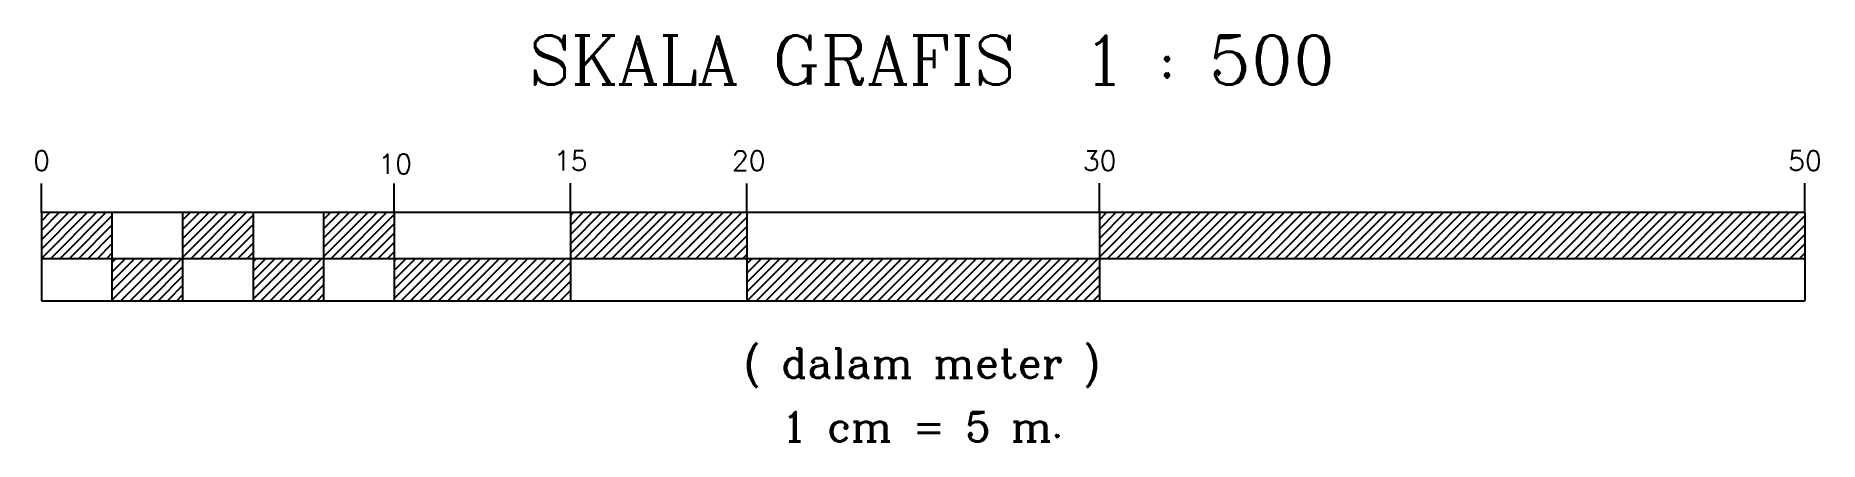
# Model space of a CAD drawing. Header units: metres. Extents: x 512074.4 to 512125, y 196454.9 to 196466.5.
import ezdxf
from ezdxf.enums import TextEntityAlignment as Align

# ---------------------------------------------------------------- set-up
doc = ezdxf.new("R2010")
doc.units = ezdxf.units.M
doc.header["$MEASUREMENT"] = 0
doc.layers.add('KOP', color=7, linetype='CONTINUOUS')
doc.styles.add('C10', font='complex', dxfattribs={"height": 4.167})
doc.styles.add('C6', font='complex', dxfattribs={"height": 2.499})
doc.styles.add('S4', font='simplex', dxfattribs={"height": 1.668})
pattern_1 = [(45, (255887.05502, 98174.1296), (-0.13258252147, 0.13258252147), [])]

msp = doc.modelspace()

# ---------------------------------------------------------------- hatches: boundary and pattern name
at = {"layer": 'KOP', "ltscale": 0.5}
h = msp.add_hatch(dxfattribs=at)
h.set_pattern_fill('ANSI31', color=1, scale=1.5, style=0)
h.set_pattern_definition(pattern_1)
h.paths.add_polyline_path([(512076.605, 196460.138), (512076.605, 196461.438), (512074.605, 196461.438), (512074.605, 196460.138)])
h = msp.add_hatch(dxfattribs=at)
h.set_pattern_fill('ANSI31', color=1, scale=1.5, style=0)
h.set_pattern_definition(pattern_1)
h.paths.add_polyline_path([(512078.605, 196458.938), (512078.605, 196460.138), (512076.605, 196460.138), (512076.605, 196458.938)])
h.paths.add_polyline_path([(512078.605, 196461.438), (512078.605, 196460.138), (512080.605, 196460.138), (512080.605, 196461.438)])
h.paths.add_polyline_path([(512080.605, 196460.138), (512080.605, 196458.938), (512082.605, 196458.938), (512082.605, 196460.138)])
h.paths.add_polyline_path([(512084.605, 196460.138), (512084.605, 196461.438), (512082.605, 196461.438), (512082.605, 196460.138)])
h = msp.add_hatch(dxfattribs=at)
h.set_pattern_fill('ANSI31', color=1, scale=1.5, style=0)
h.set_pattern_definition(pattern_1)
h.paths.add_polyline_path([(512094.605, 196460.138), (512094.605, 196461.438), (512089.605, 196461.438), (512089.605, 196460.138)])
h = msp.add_hatch(dxfattribs=at)
h.set_pattern_fill('ANSI31', color=1, scale=1.5, style=0)
h.set_pattern_definition(pattern_1)
h.paths.add_polyline_path([(512104.605, 196461.438), (512104.605, 196460.138), (512124.605, 196460.138), (512124.605, 196461.438)])
h = msp.add_hatch(dxfattribs=at)
h.set_pattern_fill('ANSI31', color=1, scale=1.5, style=0)
h.set_pattern_definition(pattern_1)
h.paths.add_polyline_path([(512084.605, 196460.138), (512084.605, 196458.938), (512089.605, 196458.938), (512089.605, 196460.138)])
h = msp.add_hatch(dxfattribs=at)
h.set_pattern_fill('ANSI31', color=1, scale=1.5, style=0)
h.set_pattern_definition(pattern_1)
h.paths.add_polyline_path([(512104.605, 196458.938), (512104.605, 196460.138), (512094.605, 196460.138), (512094.605, 196458.938)])

# ---------------------------------------------------------------- linework, layer by layer
at = {"layer": 'KOP', "color": 2}
for p, q in [((512074.605, 196461.438), (512074.605, 196462.267)), ((512084.605, 196461.438), (512084.605, 196462.267)), ((512089.605, 196461.438), (512089.605, 196462.271)), ((512094.605, 196461.438), (512094.605, 196462.267)), ((512104.605, 196461.438), (512104.605, 196462.271)), ((512124.605, 196461.438), (512124.605, 196462.271)), ((512124.605, 196461.438), (512074.605, 196461.438)), ((512074.605, 196458.938), (512124.605, 196458.938))]:
    msp.add_line(p, q, dxfattribs=at)
at = {"layer": 'KOP', "color": 2, "ltscale": 0.5}
for p, q in [((512074.605, 196461.438), (512074.605, 196458.938)), ((512076.605, 196461.438), (512076.605, 196458.938)), ((512078.605, 196461.438), (512078.605, 196458.938)), ((512080.605, 196461.438), (512080.605, 196458.938)), ((512082.605, 196461.438), (512082.605, 196458.938)), ((512084.605, 196461.438), (512084.605, 196458.938)), ((512089.605, 196461.438), (512089.605, 196458.938)), ((512094.605, 196461.438), (512094.605, 196458.938)), ((512104.605, 196461.438), (512104.605, 196458.938)), ((512124.605, 196461.438), (512124.605, 196458.938)), ((512074.605, 196460.138), (512124.605, 196460.138))]:
    msp.add_line(p, q, dxfattribs=at)

# ---------------------------------------------------------------- texts
at = {"layer": 'KOP', "color": 3}
for s, height, style, p in [('SKALA GRAFIS  1 : 500', 1.389, 'C10', (512099.854, 196465.072)), ('( dalam meter )', 0.833, 'C6', (512099.575, 196456.75)), ('1 cm = 5 m.', 0.833, 'C6', (512099.575, 196454.946))]:
    msp.add_text(s, height=height, dxfattribs=dict(at, style=style)).set_placement(p, align=Align.CENTER)
at = {"layer": 'KOP', "color": 2, "style": 'S4'}
msp.add_text('10', height=0.556, dxfattribs=at).set_placement((512084.634, 196462.543), align=Align.CENTER)
for tag, p in [('0', (512074.608, 196462.631)), ('15', (512089.612, 196462.631)), ('20', (512094.66, 196462.631)), ('30', (512104.612, 196462.631)), ('50', (512124.612, 196462.631))]:
    msp.add_attdef(tag, text='', height=0.556, dxfattribs=at).set_placement(p, align=Align.CENTER)

doc.saveas('drawing.dxf')
